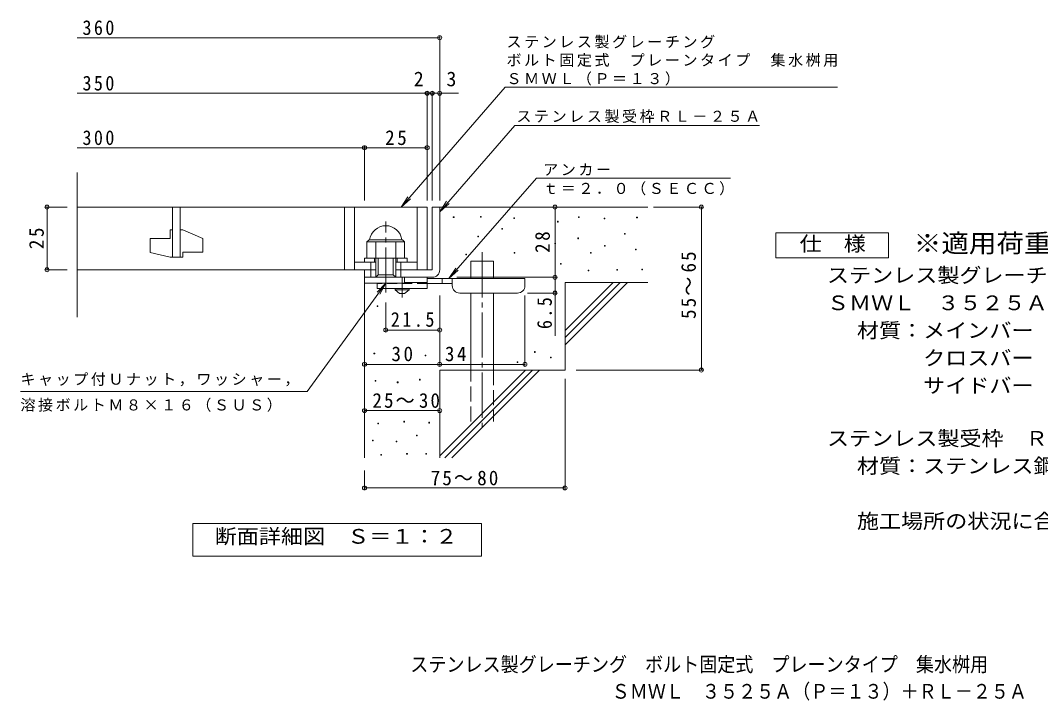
# Model space of a CAD drawing. Units: millimetres on the paper, enlarged 10 times, with parts at other scales. Extents: x -1637 to 1675, y -1376 to 1249.
# Drawn here: x -1637 to 398, y -1376 to -19 of the extents above; entities that cross this region are included whole.
import ezdxf
from ezdxf.enums import TextEntityAlignment as Align

# ---------------------------------------------------------------- set-up
doc = ezdxf.new("R2010")
doc.units = ezdxf.units.MM
doc.header["$LTSCALE"] = 10
doc.header["$PDMODE"] = 32
doc.header["$PDSIZE"] = 8
for name, pattern in [('CHAIN1', [8, 5, -1, 1, -1]), ('CHAIN2', [12, 9, -1, 1, -1]), ('DASHED2', [3, 2, -1]), ('DASHED3', [4, 3, -1])]:
    doc.linetypes.add(name, pattern=pattern)
for name, color, linetype, lineweight in [('D-0', 7, 'Continuous', 9), ('D-1', 2, 'Continuous', 9), ('D-2', 3, 'Continuous', 9), ('D-4', 7, 'Continuous', 9), ('D-5', 7, 'Continuous', 9), ('D-6', 6, 'Continuous', 9), ('D-9', 4, 'Continuous', 9)]:
    doc.layers.add(name, color=color, linetype=linetype, lineweight=lineweight)
doc.layers.add('F-5_F-5ﾚｲﾔ', color=2, linetype='Continuous')
doc.styles.add('ＭＳ ゴシック', font='')
doc.styles.get('ＭＳ ゴシック').set_extended_font_data('MS Gothic')

msp = doc.modelspace()

# ---------------------------------------------------------------- linework, layer by layer
at = {"layer": 'D-0'}
for points in [[(-773.39, -412.6), (-773.39, -411.1), (-771.89, -411.1), (-771.89, -412.6)], [(-719.25, -411.92), (-719.25, -410.42), (-717.75, -410.42), (-717.75, -411.92)], [(-652.93, -414.63), (-652.93, -413.13), (-651.43, -413.13), (-651.43, -414.63)], [(-565.63, -421.4), (-565.63, -419.9), (-564.13, -419.9), (-564.13, -421.4)], [(-523.67, -412.6), (-523.67, -411.1), (-522.17, -411.1), (-522.17, -412.6)], [(-472.92, -415.31), (-472.92, -413.81), (-471.42, -413.81), (-471.42, -415.31)], [(-407.95, -413.27), (-407.95, -411.77), (-406.45, -411.77), (-406.45, -413.27)], [(-676.62, -435.61), (-676.62, -434.11), (-675.12, -434.11), (-675.12, -435.61)], [(-432.31, -445.76), (-432.31, -444.26), (-430.81, -444.26), (-430.81, -445.76)], [(-724.67, -451.17), (-724.67, -449.67), (-723.17, -449.67), (-723.17, -451.17)], [(-571.05, -464.71), (-571.05, -463.21), (-569.55, -463.21), (-569.55, -464.71)], [(-525.03, -454.56), (-525.03, -453.06), (-523.53, -453.06), (-523.53, -454.56)], [(-748.35, -487.04), (-748.35, -485.54), (-746.85, -485.54), (-746.85, -487.04)], [(-652.26, -483.66), (-652.26, -482.16), (-650.76, -482.16), (-650.76, -483.66)], [(-499.99, -483.66), (-499.99, -482.16), (-498.49, -482.16), (-498.49, -483.66)], [(-472.24, -469.44), (-472.24, -467.94), (-470.74, -467.94), (-470.74, -469.44)], [(-409.98, -476.89), (-409.98, -475.39), (-408.48, -475.39), (-408.48, -476.89)], [(-559.54, -505.31), (-559.54, -503.81), (-558.04, -503.81), (-558.04, -505.31)], [(-504.72, -518.85), (-504.72, -517.35), (-503.22, -517.35), (-503.22, -518.85)], [(-447.2, -517.49), (-447.2, -515.99), (-445.7, -515.99), (-445.7, -517.49)], [(-397.8, -516.82), (-397.8, -515.32), (-396.3, -515.32), (-396.3, -516.82)], [(-925.14, -589.99), (-925.14, -588.49), (-923.64, -588.49), (-923.64, -589.99)], [(-931.67, -684.36), (-931.67, -682.86), (-930.17, -682.86), (-930.17, -684.36)], [(-829.39, -688.51), (-829.39, -687.01), (-827.89, -687.01), (-827.89, -688.51)], [(-611.7, -681.34), (-611.7, -679.84), (-610.2, -679.84), (-610.2, -681.34)], [(-579.84, -692.09), (-579.84, -690.59), (-578.34, -690.59), (-578.34, -692.09)], [(-646.21, -701.65), (-646.21, -700.15), (-644.72, -700.15), (-644.72, -701.65)], [(-929.26, -738.79), (-929.26, -737.29), (-927.76, -737.29), (-927.76, -738.79)], [(-885.1, -741.84), (-885.1, -740.34), (-883.6, -740.34), (-883.6, -741.84)], [(-840.94, -736.51), (-840.94, -735.01), (-839.44, -735.01), (-839.44, -736.51)], [(-923.93, -824.06), (-923.93, -822.56), (-922.43, -822.56), (-922.43, -824.06)], [(-872.16, -820.25), (-872.16, -818.75), (-870.66, -818.75), (-870.66, -820.25)], [(-822.29, -822.16), (-822.29, -820.66), (-820.79, -820.66), (-820.79, -822.16)], [(-847.03, -848.04), (-847.03, -846.54), (-845.53, -846.54), (-845.53, -848.04)], [(-934.59, -857.56), (-934.59, -856.06), (-933.09, -856.06), (-933.09, -857.56)], [(-887.38, -859.84), (-887.38, -858.34), (-885.88, -858.34), (-885.88, -859.84)], [(-918.22, -886.11), (-918.22, -884.61), (-916.72, -884.61), (-916.72, -886.11)], [(-866.45, -884.59), (-866.45, -883.09), (-864.95, -883.09), (-864.95, -884.59)], [(-828.38, -884.59), (-828.38, -883.09), (-826.88, -883.09), (-826.88, -884.59)]]:
    msp.add_lwpolyline(points, close=True, dxfattribs=at)
at = {"layer": 'D-1'}
for p, q in [((-815.52, -391.65), (-815.52, -516.65)), ((-800.52, -391.65), (-815.52, -391.65)), ((-800.52, -516.65), (-800.52, -391.65)), ((-945.52, -461.15), (-941.52, -457.15)), ((-945.52, -493.65), (-945.52, -461.15)), ((-945.52, -461.15), (-870.52, -461.15)), ((-941.52, -457.15), (-874.52, -457.15)), ((-928.02, -531.65), (-928.02, -461.15)), ((-888.02, -531.65), (-888.02, -461.15)), ((-870.52, -461.15), (-874.52, -457.15)), ((-870.52, -493.65), (-870.52, -461.15)), ((-950.52, -493.65), (-865.52, -493.65)), ((-950.52, -501.65), (-950.52, -493.65)), ((-938.02, -531.65), (-938.02, -501.65)), ((-930.52, -501.65), (-930.52, -493.65)), ((-923.02, -526.65), (-923.02, -493.65)), ((-893.02, -526.65), (-893.02, -493.65)), ((-885.52, -501.65), (-885.52, -493.65)), ((-878.02, -531.65), (-878.02, -501.65)), ((-865.52, -501.65), (-865.52, -493.65)), ((-950.52, -531.65), (-950.52, -516.65)), ((-950.52, -543.15), (-950.52, -516.65)), ((-928.02, -516.65), (-950.52, -516.65)), ((-928.02, -531.65), (-923.02, -526.65)), ((-815.52, -516.65), (-888.02, -516.65)), ((-950.52, -531.65), (-815.52, -531.65)), ((-870.52, -543.15), (-950.52, -543.15)), ((-870.52, -543.15), (-870.52, -531.65))]:
    msp.add_line(p, q, dxfattribs=at)
at = {"layer": 'D-1', "linetype": 'CHAIN2'}
msp.add_line((-908.02, -562.06), (-908.02, -420.02), dxfattribs=at)
at = {"layer": 'D-1'}
msp.add_lwpolyline([(-923.02, -526.65), (-893.02, -526.65), (-888.02, -531.65)], dxfattribs=at)
for centre, radius, start, end in [((-908.02, -461.15), 32.5, 7.0697, 172.93028), ((-815.52, -516.65), 15, 270, 0)]:
    msp.add_arc(centre, radius, start, end, dxfattribs=at)
at = {"layer": 'D-2'}
for p, q in [((-1523.19, -611.19), (-1523.19, -322.95)), ((-1523.19, -391.65), (-825.52, -391.65)), ((-1333.02, -391.65), (-1333.02, -491.65)), ((-1318.02, -491.65), (-1318.02, -391.65)), ((-990.52, -391.65), (-990.52, -516.65)), ((-970.52, -391.65), (-970.52, -516.65)), ((-845.52, -391.65), (-845.52, -516.65)), ((-825.52, -391.65), (-825.52, -516.65)), ((-1338.02, -436.65), (-1333.02, -436.65)), ((-1338.02, -436.65), (-1338.02, -454.15)), ((-1318.02, -436.65), (-1313.02, -436.65)), ((-1273.02, -454.34), (-1313.02, -436.65)), ((-1378.02, -454.15), (-1378.02, -481.91)), ((-1378.02, -454.15), (-1338.02, -454.15)), ((-1273.02, -454.34), (-1273.02, -481.65)), ((-1338.02, -491.65), (-1378.02, -481.91)), ((-1313.02, -481.65), (-1313.02, -491.65)), ((-1313.02, -481.65), (-1273.02, -481.65)), ((-1338.02, -491.65), (-1313.02, -491.65)), ((-970.52, -501.65), (-928.02, -501.65)), ((-888.02, -501.65), (-845.52, -501.65)), ((-928.02, -516.65), (-1523.19, -516.65))]:
    msp.add_line(p, q, dxfattribs=at)
at = {"layer": 'D-4'}
for p, q in [((-1523.19, -53.78), (-800.52, -53.78)), ((-800.52, -378.69), (-800.52, -50.78)), ((-825.52, -378.69), (-825.52, -161.48)), ((-815.52, -378.69), (-815.52, -161.48)), ((-1523.19, -164.48), (-825.52, -164.48)), ((-825.52, -164.48), (-820.52, -164.48)), ((-820.52, -164.48), (-762.86, -164.48)), ((-1523.19, -273.23), (-950.52, -273.23)), ((-950.52, -378.69), (-950.52, -270.23)), ((-950.52, -273.23), (-825.52, -273.23)), ((-1586.59, -391.65), (-1543.19, -391.65)), ((-1583.59, -391.65), (-1583.59, -516.65)), ((-570.55, -531.65), (-570.55, -391.65)), ((-374.49, -391.65), (-275.83, -391.65)), ((-278.83, -716.65), (-278.83, -391.65)), ((-1586.59, -516.65), (-1543.19, -516.65)), ((-766.51, -531.65), (-567.55, -531.65)), ((-570.55, -531.65), (-570.55, -648.4)), ((-800.51, -708.29), (-800.51, -568.15)), ((-630.51, -708.29), (-630.51, -568.15)), ((-567.55, -563.15), (-625.51, -563.15)), ((-908.02, -639.72), (-908.02, -582.06)), ((-800.51, -636.72), (-908.02, -636.72)), ((-528.28, -716.65), (-275.83, -716.65)), ((-550.52, -734.15), (-550.52, -954.73)), ((-950.52, -797.27), (-800.52, -797.27)), ((-950.52, -916.65), (-950.52, -954.73)), ((-950.52, -951.73), (-550.52, -951.73))]:
    msp.add_line(p, q, dxfattribs=at)
msp.add_lwpolyline([(-950.51, -705.29), (-800.51, -705.29), (-630.51, -705.29)], dxfattribs=at)
for p in [(-800.52, -53.78), (-825.52, -164.48), (-815.52, -164.48), (-800.52, -164.48), (-950.52, -273.23), (-825.52, -273.23), (-1583.59, -391.65), (-570.55, -391.65), (-278.83, -391.65), (-1583.59, -516.65), (-570.55, -531.65), (-570.55, -563.15), (-908.02, -636.72), (-800.51, -636.72), (-950.51, -705.29), (-800.51, -705.29), (-630.51, -705.29), (-278.83, -716.65), (-950.52, -797.27), (-800.52, -797.27), (-950.52, -951.73), (-550.52, -951.73)]:
    msp.add_point(p, dxfattribs=at)
at = {"layer": 'D-5'}
for p, q in [((-669.78, -152.79), (-7.38, -152.79)), ((-650.7, -228.74), (-800.52, -400.87)), ((-650.7, -228.74), (-162.59, -228.74)), ((-607.85, -333.6), (-782.4, -534.15)), ((-607.85, -333.6), (-220.83, -333.6)), ((-877.68, -391.65), (-863.86, -370.81)), ((-800.52, -400.87), (-786.71, -380.03)), ((-800.52, -400.87), (-781.79, -384.31)), ((-782.4, -534.15), (-768.59, -513.31)), ((-782.4, -534.15), (-763.67, -517.59)), ((-908.02, -543.15), (-925.21, -561.3)), ((-1064.76, -759.32), (-1636.63, -759.32))]:
    msp.add_line(p, q, dxfattribs=at)
for points in [[(-669.78, -152.79), (-877.68, -391.65), (-858.94, -375.1)], [(-1064.76, -759.32), (-908.02, -543.15), (-919.93, -565.13)]]:
    msp.add_lwpolyline(points, dxfattribs=at)
for points in [[(-130.38, -493.04), (-130.38, -443.04), (94.62, -443.04), (94.62, -493.04)], [(-1292.51, -1087.59), (-1292.51, -1022.59), (-717.51, -1022.59), (-717.51, -1087.59)]]:
    msp.add_lwpolyline(points, close=True, dxfattribs=at)
at = {"layer": 'D-6'}
for p, q in [((-800.52, -391.65), (-385.52, -391.65)), ((-738.23, -534.15), (-738.23, -499.15)), ((-738.23, -499.15), (-693.23, -499.15)), ((-693.23, -534.15), (-693.23, -499.15)), ((-950.52, -531.65), (-950.52, -891.65)), ((-550.52, -637.66), (-454.51, -541.65)), ((-550.52, -541.65), (-385.52, -541.65)), ((-550.52, -651.8), (-440.37, -541.65)), ((-550.52, -541.65), (-550.52, -716.65)), ((-550.52, -665.94), (-426.23, -541.65)), ((-738.23, -716.65), (-738.23, -563.15)), ((-693.23, -716.65), (-693.23, -563.15)), ((-800.52, -716.65), (-800.52, -891.65)), ((-800.52, -716.65), (-550.52, -716.65)), ((-800.52, -887.66), (-629.51, -716.65)), ((-790.37, -891.65), (-615.37, -716.65)), ((-776.23, -891.65), (-601.23, -716.65))]:
    msp.add_line(p, q, dxfattribs=at)
at = {"layer": 'D-6', "linetype": 'CHAIN2'}
msp.add_line((-715.73, -481.69), (-715.73, -829.98), dxfattribs=at)
at = {"layer": 'D-6', "linetype": 'DASHED3'}
for p, q in [((-738.23, -819.15), (-738.23, -716.65)), ((-693.23, -716.65), (-693.23, -819.15))]:
    msp.add_line(p, q, dxfattribs=at)
at = {"layer": 'D-9', "color": 3}
for p, q in [((-925.51, -543.15), (-925.51, -554.15)), ((-825.51, -531.65), (-870.52, -531.65)), ((-825.51, -541.65), (-870.52, -541.65)), ((-825.51, -531.65), (-825.51, -554.15)), ((-825.51, -554.15), (-925.51, -554.15))]:
    msp.add_line(p, q, dxfattribs=at)
at = {"layer": 'D-9', "color": 3, "linetype": 'DASHED2'}
msp.add_line((-825.51, -544.15), (-925.51, -544.15), dxfattribs=at)
at = {"layer": 'D-9', "linetype": 'CHAIN1'}
msp.add_line((-875.51, -571.89), (-875.51, -531.65), dxfattribs=at)
at = {"layer": 'D-9'}
for p, q in [((-630.51, -534.15), (-825.51, -534.15)), ((-775.48, -544.15), (-825.51, -544.15)), ((-795.51, -544.15), (-795.51, -534.15)), ((-775.51, -548.15), (-775.51, -534.15)), ((-630.51, -548.15), (-630.51, -534.15)), ((-760.51, -563.15), (-645.51, -563.15))]:
    msp.add_line(p, q, dxfattribs=at)
at = {"layer": 'D-9', "color": 2}
for p, q in [((-889.26, -556.65), (-889.26, -554.15)), ((-889.26, -556.65), (-880.51, -564.15)), ((-889.26, -556.65), (-861.76, -556.65)), ((-880.51, -564.15), (-870.51, -564.15)), ((-870.51, -564.15), (-861.76, -556.65)), ((-861.76, -556.65), (-861.76, -554.15))]:
    msp.add_line(p, q, dxfattribs=at)
at = {"layer": 'D-9'}
for centre, start, end in [((-760.51, -548.15), 180, 270), ((-645.51, -548.15), 270, 0)]:
    msp.add_arc(centre, 15, start, end, dxfattribs=at)

# ---------------------------------------------------------------- texts
at = {"layer": 'D-4', "color": 2, "style": 'ＭＳ ゴシック'}
for s, p in [('2', (-852.36, -159.48)), ('3', (-787.22, -159.48))]:
    msp.add_text(s, height=29.33, dxfattribs=at).set_placement(p, align=Align.BOTTOM_LEFT)
at = {"layer": 'D-4', "color": 2, "char_height": 29.33, "attachment_point": 7, "style": 'ＭＳ ゴシック'}
for s, insert in [('\\T1.27;\\W0.9;360', (-1512.87, -48.78)), ('\\T1.27;\\W0.9;350', (-1512.87, -159.48)), ('\\T1.27;\\W0.9;300', (-1512.87, -268.23)), ('\\T1.27;\\W0.95;25', (-909.27, -268.23)), ('\\T1.28;\\W0.9;21.5', (-898.01, -630.72)), ('\\T1.27;\\W0.95;30', (-896.76, -699.29)), ('\\T1.27;\\W0.95;34', (-790.14, -699.29)), ('\\T1.22;\\W0.95;25～30', (-934.72, -792.27)), ('\\T1.22;\\W0.95;75～80', (-818.39, -946.73))]:
    msp.add_mtext(s, dxfattribs=dict(at, insert=insert))
at = {"layer": 'D-4', "color": 2, "char_height": 29.33, "attachment_point": 7, "rotation": 90, "style": 'ＭＳ ゴシック'}
for s, insert in [('\\T1.27;\\W0.95;25', (-1589.59, -475.4)), ('\\T1.27;\\W0.95;28', (-580.55, -482.9)), ('\\T1.22;\\W0.95;55～65', (-289.36, -614.65)), ('\\T1.27;\\W0.9;6.5', (-576.55, -634.84))]:
    msp.add_mtext(s, dxfattribs=dict(at, insert=insert))
at = {"layer": 'D-5', "color": 2, "style": 'ＭＳ ゴシック', "width": 1.1}
for s, p in [('仕\u3000様', (-82.88, -488.04)), ('ステンレス製グレーチング\u3000ボルト固定式\u3000プレーンタイプ\u3000集水桝用', (-28.29, -550.96)), ('ＳＭＷＬ\u3000３５２５Ａ（Ｐ＝１３）', (-28.29, -605.96)), ('材質：メインバー\u3000ＦＢ４×２５（ＳＵＳ３０４）', (31.42, -660.96)), ('\u3000\u3000\u3000クロスバー\u3000ＦＢ３×２０（ＳＵＳ３０４）', (31.42, -715.96)), ('\u3000\u3000\u3000サイドバー\u3000ＦＢ４×２５（ＳＵＳ３０４）', (31.42, -770.96)), ('ステンレス製受枠\u3000ＲＬ－２５Ａ（四方枠）', (-28.29, -876.19)), ('材質：ステンレス鋼板ｔ＝３．０（ＳＵＳ３０４）', (31.42, -931.19)), ('施工場所の状況に合わせて、アンカーをプライヤー等で折り曲げてご使用ください。', (31.42, -1041.19)), ('断面詳細図\u3000Ｓ＝１：２', (-1249.09, -1071.62))]:
    msp.add_text(s, height=29.33, dxfattribs=at).set_placement(p, align=Align.BOTTOM_LEFT)
at = {"layer": 'D-5', "color": 3, "style": 'ＭＳ ゴシック', "width": 1.1}
msp.add_text('※適用荷重：Ｔ－１４', height=36.66, dxfattribs=at).set_placement((144.62, -493.04), align=Align.BOTTOM_LEFT)
at = {"layer": 'D-5', "char_height": 21.99, "attachment_point": 7, "style": 'ＭＳ ゴシック'}
for s, insert in [('\\T1.17;ステンレス製グレーチング', (-667.38, -75.42)), ('\\T1.17;ボルト固定式\u3000プレーンタイプ\u3000集水桝用', (-667.38, -112.06)), ('\\T1.17;ＳＭＷＬ（Ｐ＝１３）', (-667.38, -149.27)), ('\\T1.17;ステンレス製受枠ＲＬ－２５Ａ', (-647.59, -223.98)), ('\\T1.17;アンカー', (-594.21, -328.94)), ('\\T1.17;ｔ＝２．０（ＳＥＣＣ）', (-594.21, -368.26)), ('\\T1.17;キャップ付Ｕナット，ワッシャー，', (-1636.63, -748.93)), ('\\T1.17;溶接ボルトＭ８×１６（ＳＵＳ）', (-1636.63, -799.96))]:
    msp.add_mtext(s, dxfattribs=dict(at, insert=insert))
at = {"layer": 'F-5_F-5ﾚｲﾔ', "style": 'ＭＳ ゴシック', "width": 0.9}
for s, p in [('ステンレス製グレーチング\u3000ボルト固定式\u3000プレーンタイプ\u3000集水桝用', (-859.09, -1326.86)), ('\u3000ＳＭＷＬ\u3000３５２５Ａ（Ｐ＝１３）＋ＲＬ－２５Ａ', (-493.58, -1380.63))]:
    msp.add_text(s, height=29.33, dxfattribs=at).set_placement(p, align=Align.BOTTOM_LEFT)

doc.saveas('drawing.dxf')
